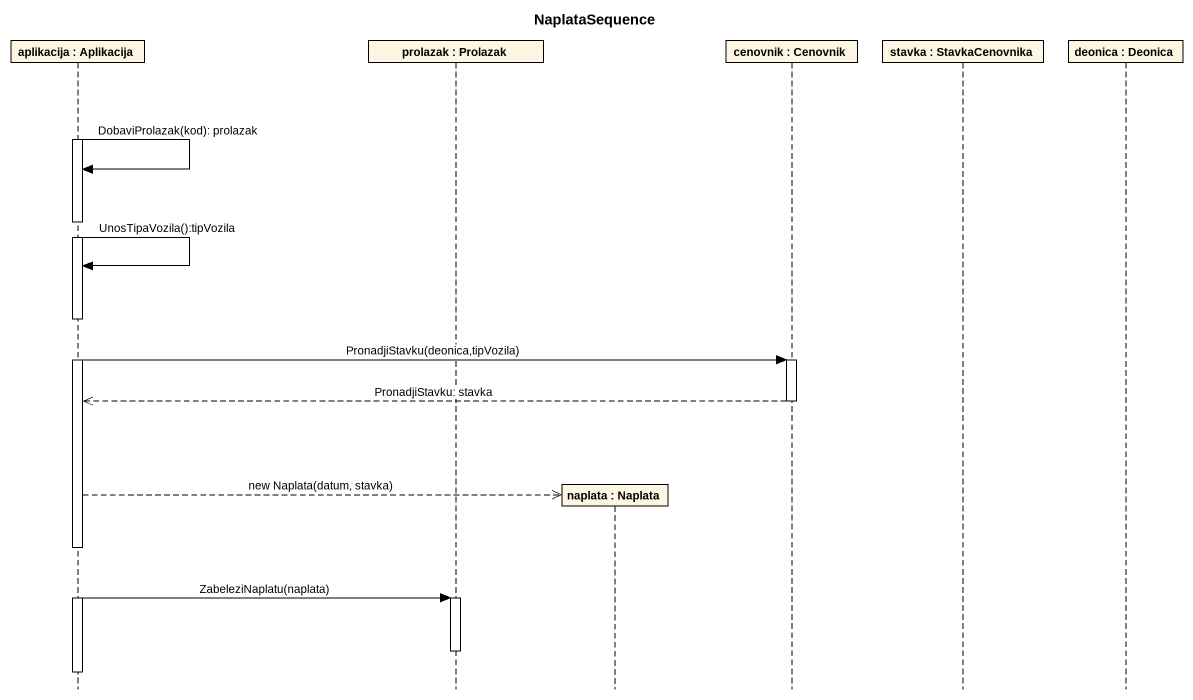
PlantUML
@startuml
title NaplataSequence
hide footbox
participant "aplikacija : Aplikacija" as aplikacija
participant "prolazak : Prolazak" as prolazak
participant "naplata : Naplata" as naplata
participant "cenovnik : Cenovnik" as cenovnik
participant "stavka : StavkaCenovnika" as stavka
participant "deonica : Deonica" as deonica

activate aplikacija
aplikacija -> aplikacija : DobaviProlazak(kod): prolazak
aplikacija -> aplikacija : UnosTipaVozila():tipVozila
aplikacija -> cenovnik : PronadjiStavku(deonica,tipVozila)
activate cenovnik
cenovnik -->> aplikacija : PronadjiStavku: stavka
deactivate cenovnik
aplikacija -->> naplata ** : new Naplata(datum, stavka)
aplikacija -> prolazak : ZabeleziNaplatu(naplata)
activate prolazak
deactivate prolazak
deactivate aplikacija
@enduml
